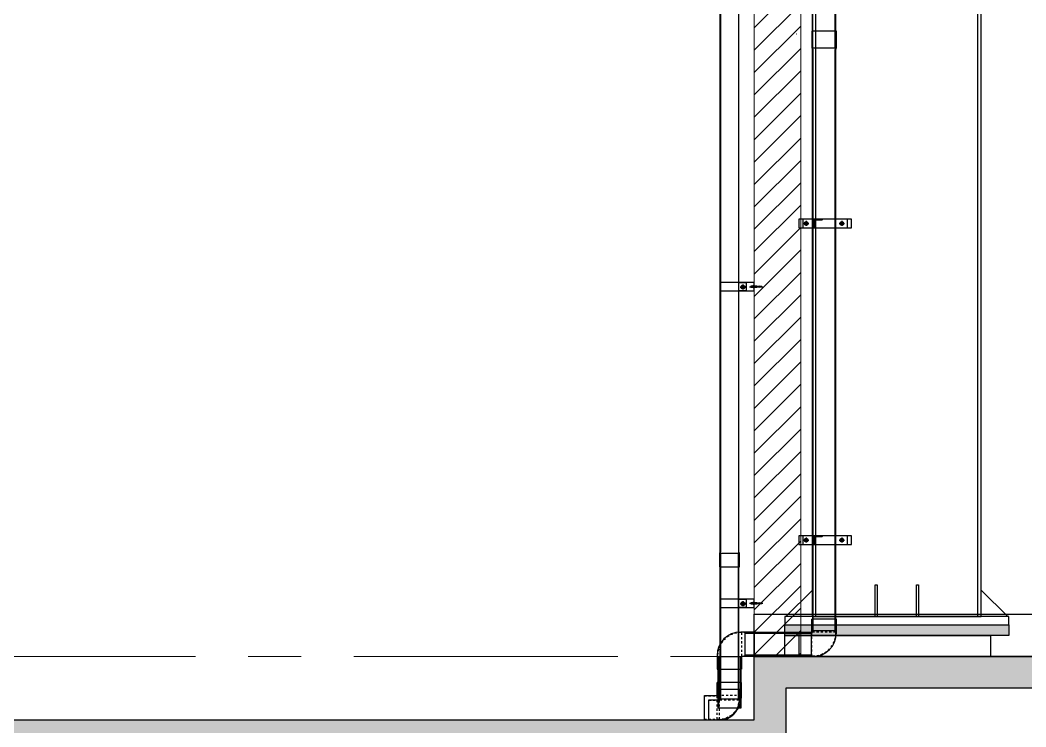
# Model space of a CAD drawing. Header units: inches. Extents: x 315041 to 662841, y -45540 to -35018.
# Drawn here: x 335085.17 to 335132.8, y -35953.56 to -35920.08 of the extents above; entities that cross this region are included whole.
import ezdxf

# ---------------------------------------------------------------- set-up
doc = ezdxf.new("R2010")
doc.units = ezdxf.units.IN
doc.header["$MEASUREMENT"] = 0
for name, pattern in [('CENTER', [2, 1.25, -0.25, 0.25, -0.25]), ('CENTER2', [28.575, 19.05, -3.175, 3.175, -3.175]), ('HIDDEN', [0.375, 0.25, -0.125])]:
    doc.linetypes.add(name, pattern=pattern)
for name, color, linetype in [('001-TRUC', 252, 'CENTER'), ('2', 2, 'Continuous'), ('7', 7, 'Continuous'), ('DIM', 8, 'Continuous'), ('DOWNPOUT', 52, 'Continuous'), ('ROOFING', 4, 'Continuous')]:
    doc.layers.add(name, color=color, linetype=linetype)
doc.layers.add('0_HATCH', color=252, linetype='Continuous', lineweight=9)

# ---------------------------------------------------------------- blocks, each defined once
blk = doc.blocks.new('D90-90')
at = {"layer": 'ROOFING', "color": 254}
for p, q in [((-296909.8, -76158.4), (-296964.3, -76158.4)), ((-296909.8, -76158.4), (-296909.8, -76256.9)), ((-297059.3, -76253.4), (-297059.3, -76307.9)), ((-296909.8, -76256.9), (-296960.8, -76256.9)), ((-296960.8, -76256.9), (-296960.8, -76307.9)), ((-297059.3, -76307.9), (-296960.8, -76307.9))]:
    blk.add_line(p, q, dxfattribs=at)
at = {"layer": 'ROOFING', "color": 254, "linetype": 'HIDDEN'}
for p, q in [((-296909.8, -76160.6), (-296964.3, -76160.6)), ((-296959.7, -76254.7), (-296959.7, -76160.6)), ((-297057.1, -76253.4), (-297057.1, -76307.9)), ((-296963, -76257.5), (-297057.1, -76257.5)), ((-296909.8, -76254.7), (-296963, -76254.7)), ((-296963, -76254.7), (-296963, -76307.9))]:
    blk.add_line(p, q, dxfattribs=at)
at = {"layer": 'ROOFING', "color": 254}
blk.add_arc((-296964.3, -76253.4), 95, 90, 180, dxfattribs=at)
at = {"layer": 'ROOFING', "color": 254, "linetype": 'HIDDEN'}
blk.add_arc((-296964.3, -76253.4), 92.8, 90, 180, dxfattribs=at)
blk = doc.blocks.new('ống xối 111')
h = blk.add_hatch()
h.set_pattern_fill('ANSI31', color=1, scale=0.15, style=0)
h.set_pattern_definition([(45, (315045.45221, -35754.688858), (-0.013258252147, 0.013258252147), [])])
edge = h.paths.add_edge_path()
edge.add_line((325475.469, -36924.83), (325475.069, -36924.83))
edge.add_line((325475.069, -36924.83), (325475.069, -36925.23))
edge.add_arc((325475.069, -36925.2), 0.03, 270, 360)
edge.add_line((325475.099, -36925.2), (325475.099, -36924.86))
edge.add_line((325475.099, -36924.86), (325475.439, -36924.86))
edge.add_arc((325475.439, -36924.83), 0.03, 270, 360)
h = blk.add_hatch()
h.set_pattern_fill('ANSI31', color=1, scale=0.15, style=0)
h.set_pattern_definition([(45, (315045.45221, -35769.688858), (-0.013258252147, 0.013258252147), [])])
edge = h.paths.add_edge_path()
edge.add_line((325475.469, -36939.83), (325475.069, -36939.83))
edge.add_line((325475.069, -36939.83), (325475.069, -36940.23))
edge.add_arc((325475.069, -36940.2), 0.03, 270, 360)
edge.add_line((325475.099, -36940.2), (325475.099, -36939.86))
edge.add_line((325475.099, -36939.86), (325475.439, -36939.86))
edge.add_arc((325475.439, -36939.83), 0.03, 270, 360)
at = {"color": 2}
for points in [[(325474.344, -36925.23), (325476.844, -36925.23), (325476.844, -36924.83), (325474.344, -36924.83)], [(325474.344, -36940.23), (325476.844, -36940.23), (325476.844, -36939.83), (325474.344, -36939.83)]]:
    blk.add_lwpolyline(points, close=True, dxfattribs=at)
at = {"color": 1}
for points in [[(325475.469, -36924.83), (325475.069, -36924.83), (325475.069, -36925.23), (325475.069, -36925.23, 0.414214), (325475.099, -36925.2), (325475.099, -36924.86), (325475.439, -36924.86, 0.414214), (325475.469, -36924.83)], [(325475.469, -36939.83), (325475.069, -36939.83), (325475.069, -36940.23), (325475.069, -36940.23, 0.414214), (325475.099, -36940.2), (325475.099, -36939.86), (325475.439, -36939.86, 0.414214), (325475.469, -36939.83)]]:
    blk.add_lwpolyline(points, format="xyb", close=True, dxfattribs=at)
at = {"layer": 'DOWNPOUT', "color": 1, "true_color": 0xfa051e}
for p, q in [((325474.571, -36925.03), (325474.819, -36925.03)), ((325474.699, -36924.904), (325474.699, -36925.144)), ((325476.26, -36925.03), (325476.507, -36925.03)), ((325476.388, -36924.904), (325476.388, -36925.144)), ((325474.571, -36940.03), (325474.819, -36940.03)), ((325474.699, -36939.904), (325474.699, -36940.144)), ((325476.26, -36940.03), (325476.507, -36940.03)), ((325476.388, -36939.904), (325476.388, -36940.144))]:
    blk.add_line(p, q, dxfattribs=at)
at = {"layer": 'DOWNPOUT', "color": 222}
for points in [[(325476.1, -36916.704), (325476.1, -36877.583), (325476.135, -36877.48), (325476.135, -36876.702), (325474.963, -36876.702), (325474.963, -36877.48), (325474.998, -36877.583), (325474.998, -36916.704)], [(325476.103, -36944.307), (325476.103, -36916.794), (325476.137, -36916.692), (325476.137, -36915.913), (325474.966, -36915.913), (325474.966, -36916.692), (325475, -36916.794), (325475, -36944.307)], [(325471.796, -36945.51), (325474.953, -36945.51), (325474.953, -36944.407), (325471.796, -36944.407)], [(325471.612, -36945.55), (325470.509, -36945.55), (325470.509, -36947.975), (325471.612, -36947.975)]]:
    blk.add_lwpolyline(points, close=True, dxfattribs=at)
for points in [[(325476.064, -36916.704), (325476.064, -36877.594), (325476.098, -36877.492), (325476.098, -36876.719)], [(325475.036, -36944.307), (325475.036, -36916.806), (325475.002, -36916.704), (325475.002, -36915.931)], [(325476.066, -36944.307), (325476.066, -36916.806), (325476.1, -36916.704), (325476.1, -36915.931)], [(325474.953, -36944.444), (325471.796, -36944.444)], [(325470.546, -36945.55), (325470.546, -36947.975)], [(325471.576, -36945.55), (325471.576, -36947.975)], [(325474.953, -36945.474), (325471.796, -36945.474)]]:
    blk.add_lwpolyline(points, dxfattribs=at)
at = {"layer": 'DOWNPOUT', "color": 1, "true_color": 0xfa051e}
for points in [[(325474.54, -36925.23), (325476.647, -36925.23), (325476.647, -36924.83), (325474.54, -36924.83)], [(325474.54, -36940.23), (325476.647, -36940.23), (325476.647, -36939.83), (325474.54, -36939.83)]]:
    blk.add_lwpolyline(points, close=True, dxfattribs=at)
for centre, radius in [((325474.699, -36925.03), 0.09), ((325474.699, -36925.03), 0.06), ((325476.388, -36925.03), 0.09), ((325476.388, -36925.03), 0.06), ((325474.699, -36940.03), 0.09), ((325474.699, -36940.03), 0.06), ((325476.388, -36940.03), 0.09), ((325476.388, -36940.03), 0.06)]:
    blk.add_circle(centre, radius, dxfattribs=at)
at = {"layer": 'DOWNPOUT', "color": 222, "xscale": 0.01178788050310686, "yscale": 0.01178788050310686, "zscale": 0.01178788050310686, "rotation": 180}
blk.add_blockref('D90-90', (321974.428, -37843.288), dxfattribs=at)
at = {"layer": 'DOWNPOUT', "color": 222, "xscale": 0.01178788050310686, "yscale": 0.01178788050310686, "zscale": 0.01178788050310686}
blk.add_blockref('D90-90', (328972.177, -36046.636), dxfattribs=at)
blk = doc.blocks.new('A$Cb70e0635')
at = {"layer": '7'}
h = blk.add_hatch(dxfattribs=at)
h.set_pattern_fill('ANSI31', color=252, scale=4.363636, angle=270, style=0)
h.set_pattern_definition([(315, (273844.77137, -332343.17117), (0.3856946079, 0.3856946079), [])])
h.paths.add_polyline_path([(20.7, 7.7), (20.7, 5.6), (31.4, 5.6), (31.4, 7.7)])
h.paths.add_polyline_path([(31.4, 3.6), (31.4, 5.6), (20.7, 5.6), (20.7, 3.6)])
h.paths.add_polyline_path([(7.5, 5.6), (7.5, 3.6), (16.5, 3.6), (16.5, 5.6)])
h.paths.add_polyline_path([(7.5, 7.7), (7.5, 5.6), (16.5, 5.6), (16.5, 7.7)])
for p, q in [((7.5, 8), (7.5, 3.2)), ((7.5, 7.7), (16.5, 7.7)), ((7.5, 3.6), (16.5, 3.6)), ((16.5, 2), (16.5, 9.3)), ((19.6, 10.6), (17.2, 10.6)), ((19.6, 7.9), (17.2, 7.9)), ((19.6, 3.4), (17.2, 3.4)), ((19.6, 0.6), (17.2, 0.6)), ((20.3, 2), (20.3, 9.3)), ((20.3, 2), (20.3, 9.3)), ((20.3, 2), (20.3, 9.3)), ((20.7, 7.7), (31.4, 7.7)), ((20.7, 3.6), (31.4, 3.6)), ((31.4, 8), (31.4, 3.2))]:
    blk.add_line(p, q, dxfattribs=at)
at = {"layer": '7', "color": 5}
blk.add_line((20.7, 5.6), (22.7, 5.6), dxfattribs=at)
at = {"layer": '7'}
for points in [[(16.5, 8), (7.5, 8), (7.1, 7.7), (7.1, 3.6), (7.5, 3.2), (16.5, 3.2)], [(20.3, 3.2), (38.7, 3.2), (38.7, 8), (20.7, 8)], [(38.7, 4), (50.5, 2.8), (50.5, 8.4), (38.7, 7.2)], [(50.5, 4), (62.2, 2.8), (62.2, 8.4), (50.5, 7.2)]]:
    blk.add_lwpolyline(points, dxfattribs=at)
blk.add_lwpolyline([(20.3, 11.3), (20.7, 11.3), (20.7, 0), (20.3, 0)], close=True, dxfattribs=at)
for centre, radius, start, end in [((18.2, 9.3), 1.7, 126.383, 233.617), ((20.5, 5.6), 4.03, 145.9279, 214.0721), ((18.2, 2), 1.7, 126.383, 233.617), ((18.6, 9.3), 1.7, 306.383, 53.617), ((16.3, 5.6), 4.03, 325.9279, 34.0721), ((18.6, 2), 1.7, 306.383, 53.617)]:
    blk.add_arc(centre, radius, start, end, dxfattribs=at)
at = {"layer": 'DIM', "color": 1, "linetype": 'CENTER2', "ltscale": 0.08}
blk.add_line((0, 5.6), (69.2, 5.6), dxfattribs=at)

msp = doc.modelspace()

# ---------------------------------------------------------------- hatches: boundary and pattern name
h = msp.add_hatch()
h.set_pattern_fill('AR-CONC', color=8, scale=0.25, style=0)
h.set_pattern_definition([(50, (11693.5962, 2775.74), (1.7931504565, -0.1568803375), [0.1875, -2.0625]), (355, (11693.5962, 2775.74), (-0.346878334, 1.880480334), [0.15, -1.65]), (100.4514, (11693.7456, 2775.727), (1.446273454, 1.723598855), [0.159350475, -1.75285528]), (46.1842, (11693.5962, 2776.24), (2.668102622, -0.413797536), [0.28125, -3.09375]), (96.6356, (11693.8186, 2776.2055), (2.336656764, 2.435294677), [0.23902572, -2.6292825]), (351.1842, (11693.5962, 2776.24), (2.336654863, 2.435296502), [0.225, -2.475]), (21, (11693.8462, 2776.115), (1.49226763, -1.0065472267), [0.1875, -2.0625]), (326, (11693.8462, 2776.115), (0.60828833, 1.812875113), [0.15, -1.65]), (71.4514, (11693.9706, 2776.0311), (2.100556571, 0.806326242), [0.159350475, -1.75285528]), (37.5, (11693.5962, 2775.74), (0.0303996383, 0.8322346346), [0, -1.63, 0, -1.675, 0, -1.65625]), (7.5, (11693.5962, 2775.74), (0.6576738436, 0.9860292797), [0, -0.955, 0, -1.5925, 0, -0.63125]), (327.5, (11693.0387, 2775.74), (1.3345560904, -0.0563871793), [0, -0.625, 0, -1.95, 0, -2.5875]), (317.5, (11692.7887, 2775.74), (1.4579654234, 0.250262456), [0, -0.8125, 0, -1.295, 0, -1.8375])])
h.paths.add_polyline_path([(335121.4394, -35951.7317), (335121.4394, -35954.7317), (335119.9394, -35954.7317), (334967.7734, -35954.7317), (334967.7734, -35953.2317), (335119.9394, -35953.2317), (335119.9394, -35950.2317), (335121.4394, -35950.2317), (335252.4399, -35950.2317), (335252.4399, -35951.7317)])
at = {"layer": '0_HATCH'}
h = msp.add_hatch(dxfattribs=at)
h.set_pattern_fill('ANSI31', color=256, scale=6)
h.set_pattern_definition([(45, (328788.6922, -28690.0911), (-0.530330086, 0.530330086), [])])
h.paths.add_polyline_path([(335122.1394, -35916.2317), (335119.9394, -35916.2317), (335119.9394, -35950.2317), (335122.1394, -35950.2317)])
at = {"layer": '2'}
h = msp.add_hatch(dxfattribs=at)
h.set_pattern_fill('AR-CONC', color=9, scale=0.05)
h.set_pattern_definition([(50, (334659.34705, -35360.93985), (0.35863009, -0.03137607), [0.0375, -0.4125]), (355, (334659.34705, -35360.93985), (-0.06937567, 0.37609607), [0.03, -0.33]), (100.451444, (334659.37693, -35360.94247), (0.28925442, 0.34472), [0.0318701, -0.35057106]), (46.1842, (334659.34705, -35360.83985), (0.53362067, -0.08275964), [0.05625, -0.61875]), (96.635635, (334659.3915, -35360.84675), (0.46733097, 0.4870593), [0.04780517, -0.52585688]), (351.18416, (334659.34705, -35360.83985), (0.46733097, 0.4870593), [0.045, -0.495]), (21, (334659.39705, -35360.86485), (0.29845353, -0.20130945), [0.0375, -0.4125]), (326, (334659.39705, -35360.86485), (0.12165767, 0.36257502), [0.03, -0.33]), (71.451445, (334659.42192, -35360.88163), (0.42011119, 0.16126558), [0.0318701, -0.35057106]), (37.5, (334659.34705, -35360.93985), (0.006079928, 0.166446927), [0, -0.326, 0, -0.335, 0, -0.33125]), (7.5, (334659.34705, -35360.93985), (0.13153477, 0.197205856), [0, -0.191, 0, -0.3185, 0, -0.12625]), (327.5, (334659.23555, -35360.93985), (0.266911218, -0.011277436), [0, -0.125, 0, -0.39, 0, -0.5175]), (317.5, (334659.18555, -35360.93985), (0.291593085, 0.05005249), [0, -0.1625, 0, -0.259, 0, -0.3675])])
h.paths.add_polyline_path([(335121.3894, -35948.7317), (335131.9894, -35948.7317), (335131.9894, -35949.2317), (335121.3894, -35949.2317)])

# ---------------------------------------------------------------- linework, layer by layer
at = {"color": 1, "true_color": 0xfa051e}
for p, q in [((335119.4041, -35932.6029), (335119.4041, -35932.8432)), ((335119.2761, -35932.7287), (335119.5233, -35932.7287)), ((335119.2761, -35947.7287), (335119.5233, -35947.7287)), ((335119.4041, -35947.6029), (335119.4041, -35947.8432))]:
    msp.add_line(p, q, dxfattribs=at)
at = {"color": 2}
msp.add_line((335118.3023, -35952.2408), (335119.2757, -35952.2408), dxfattribs=at)
at = {"color": 1, "true_color": 0xfa051e}
for points in [[(335118.3138, -35932.9104), (335119.9394, -35932.9104), (335119.9394, -35932.5104), (335118.3138, -35932.5104)], [(335119.216, -35932.5104), (335119.563, -35932.5104), (335119.563, -35932.9104), (335119.216, -35932.9104)], [(335118.3138, -35947.9104), (335119.9394, -35947.9104), (335119.9394, -35947.5104), (335118.3138, -35947.5104)], [(335119.216, -35947.5104), (335119.563, -35947.5104), (335119.563, -35947.9104), (335119.216, -35947.9104)]]:
    msp.add_lwpolyline(points, close=True, dxfattribs=at)
at = {"color": 8}
msp.add_lwpolyline([(335121.4394, -35951.7317), (335121.4394, -35954.7317), (335119.9394, -35954.7317), (334967.7734, -35954.7317), (334967.7734, -35953.2317), (335119.9394, -35953.2317), (335119.9394, -35950.2317), (335121.4394, -35950.2317), (335252.4399, -35950.2317), (335252.4399, -35951.7317)], close=True, dxfattribs=at)
at = {"color": 1, "true_color": 0xfa051e}
for centre, radius in [((335119.4041, -35932.7287), 0.09), ((335119.4041, -35932.7287), 0.06), ((335119.4041, -35947.7287), 0.09), ((335119.4041, -35947.7287), 0.06)]:
    msp.add_circle(centre, radius, dxfattribs=at)
at = {"layer": '001-TRUC', "lineweight": 0, "ltscale": 10}
msp.add_line((335413.4796, -35950.2317), (335067.4595, -35950.2317), dxfattribs=at)
at = {"layer": '0_HATCH'}
msp.add_lwpolyline([(335119.9394, -35950.2317), (335122.1394, -35950.2317), (335122.1394, -35916.2317), (335119.9394, -35916.2317)], close=True, dxfattribs=at)
at = {"layer": '2', "color": 9}
for p, q in [((335122.6894, -35948.3317), (335122.6894, -35858.3317)), ((335122.8494, -35948.3317), (335122.8494, -35858.3317)), ((335130.5294, -35948.3317), (335130.5294, -35858.3317)), ((335130.6894, -35948.3317), (335130.6894, -35858.3317)), ((335122.6894, -35947.0817), (335121.4394, -35948.3317)), ((335130.6894, -35947.0817), (335131.9394, -35948.3317)), ((335122.6894, -35948.3317), (335130.6894, -35948.3317))]:
    msp.add_line(p, q, dxfattribs=at)
at = {"layer": '2', "color": 128, "ltscale": 0.015}
msp.add_line((335121.9234, -35920.7317), (335121.9394, -35920.7317), dxfattribs=at)
at = {"layer": '2', "color": 9}
for points in [[(335125.6644, -35946.8317), (335125.7644, -35946.8317), (335125.7644, -35948.3317), (335125.6644, -35948.3317)], [(335127.6144, -35946.8317), (335127.7144, -35946.8317), (335127.7144, -35948.3317), (335127.6144, -35948.3317)], [(335119.9394, -35948.2317), (335252.4399, -35948.2317), (335252.4399, -35950.2317), (335119.9394, -35950.2317)], [(335121.3894, -35948.7317), (335131.9894, -35948.7317), (335131.9894, -35948.3317), (335121.3894, -35948.3317)], [(335121.3894, -35948.7317), (335131.9894, -35948.7317), (335131.9894, -35949.2317), (335121.3894, -35949.2317)], [(335121.3894, -35949.2317), (335131.1233, -35949.2317), (335131.1233, -35950.2317), (335121.3894, -35950.2317)]]:
    msp.add_lwpolyline(points, close=True, dxfattribs=at)
at = {"layer": 'DOWNPOUT'}
msp.add_lwpolyline([(335118.3138, -35905.9874), (335118.3138, -35945.2654), (335118.2857, -35945.3489), (335118.2857, -35945.9861), (335119.2441, -35945.9861), (335119.2441, -35945.3489), (335119.216, -35945.2654), (335119.216, -35905.9874)], close=True, dxfattribs=at)
for points in [[(335118.3437, -35905.9874), (335118.3437, -35945.2559), (335118.3156, -35945.3394), (335118.3156, -35945.9716)], [(335119.186, -35905.9874), (335119.186, -35945.2703), (335119.2141, -35945.3538), (335119.2141, -35945.9861)], [(335119.2141, -35952.2408), (335119.2141, -35945.3538), (335118.3119, -35945.3538), (335118.3119, -35952.2408)], [(335118.3419, -35945.3538), (335118.3419, -35952.2408)], [(335119.1842, -35945.3538), (335119.1842, -35952.2408)]]:
    msp.add_lwpolyline(points, dxfattribs=at)

# ---------------------------------------------------------------- block references
at = {"color": 2}
msp.add_blockref('ống xối 111', (9647.7001, 995.3109), dxfattribs=at)
at = {"color": 9, "xscale": 0.009000000020023435, "yscale": 0.008999999990919605, "zscale": 0.008999999994412065}
for p in [(335119.7166, -35932.7611), (335119.7166, -35947.7611)]:
    msp.add_blockref('A$Cb70e0635', p, dxfattribs=at)
at = {"layer": 'DOWNPOUT', "color": 222, "rotation": 180}
for p, xscale, yscale, zscale in [((331617.6382, -36850.9774), 0.01178788056131452, 0.01178788050310686, 0.01178788050310686), ((332254.208, -36687.7509), 0.009644629550166428, 0.009644629502872704, 0.009644629502541979)]:
    msp.add_blockref('D90-90', p, dxfattribs=dict(at, xscale=xscale, yscale=yscale, zscale=zscale))

doc.saveas('drawing.dxf')
